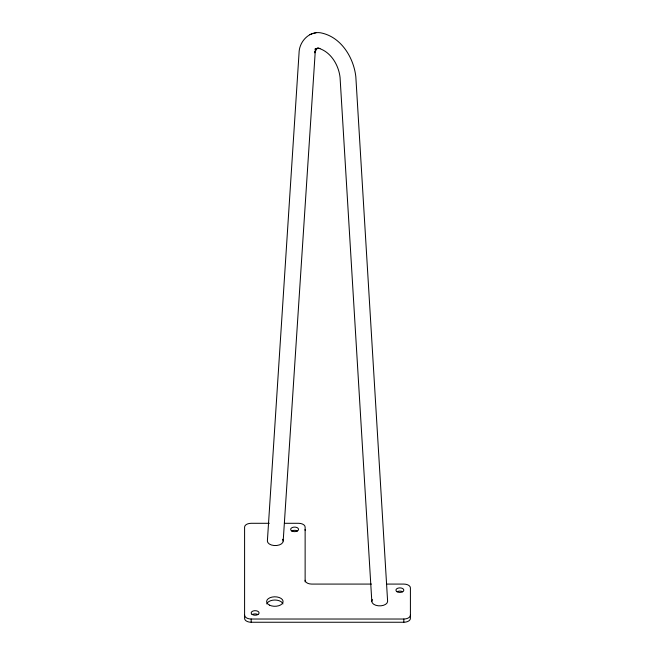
<?xml version="1.0" encoding="UTF-8"?>
<svg xmlns="http://www.w3.org/2000/svg" width="655" height="655" viewBox="0 0 655 655"><rect width="100%" height="100%" fill="white"/><g stroke="black" fill="none" stroke-linecap="round" stroke-linejoin="round"><path stroke-width="0.98" d="M283.189 541.022L315.301 50.681L314.605 52.826L317.045 48.257L315.309 49.886L317.233 48.486L319.951 48.486L317.618 47.987C330.562 51.237 338.684 64.87 340.068 77.511L371.811 601.306M372.417 599.562A7.909 4.56 0 0 0 378.172 605.785A7.909 4.56 0 0 0 387.621 601.315L355.837 76.832C353.798 58.197 341.82 38.088 322.727 33.29C310.273 29.631 299.073 41.109 299.04 53.161L267.379 541.014A7.909 4.56 0 0 0 276.819 545.492A7.909 4.56 0 0 0 282.592 539.27M309.627 34.658L311.952 33.954M313.655 33.43L315.915 32.75M269.32 523.296L251.176 523.296A6.583 3.799 0 0 0 244.593 527.095L244.593 618.451A6.583 3.799 0 0 0 251.176 622.25L403.824 622.25A6.583 3.799 0 0 0 410.407 618.451L410.407 587.879A6.583 3.799 0 0 0 403.824 584.08L386.614 584.08M284.442 523.296L298.549 523.296A6.583 3.799 0 0 1 305.132 527.095L305.132 581.894M371.434 584.08L311.706 584.08A6.583 3.799 0 0 1 305.132 580.281M244.593 615.225A6.583 3.799 0 0 0 251.176 619.024L403.824 619.024A6.583 3.799 0 0 0 410.407 615.225M403.824 619.024L403.824 622.25M251.176 619.024L251.176 622.25M266.773 603.91A8.228 4.749 0 0 1 274.863 600.029A8.228 4.749 0 0 1 282.952 603.91M291.811 530.992A3.946 2.276 0 0 1 297.395 530.992M252.331 614.562A3.946 2.276 0 0 1 257.914 614.562M397.086 591.768A3.946 2.276 0 0 1 402.669 591.768M305.017 529.633A6.583 3.799 0 0 1 305.132 530.321M317.282 48.47L314.908 49.191L317.233 48.486M269.524 605.163A8.228 4.749 0 0 0 282.952 602.42A8.228 4.749 0 0 0 272.112 597.073A8.228 4.749 0 0 0 269.524 605.163M291.508 530.796A3.946 2.276 0 0 0 298.271 530.214A3.946 2.276 0 0 0 294.021 527.119A3.946 2.276 0 0 0 291.508 530.796M252.028 614.365A3.946 2.276 0 0 0 258.799 613.784A3.946 2.276 0 0 0 254.549 610.697A3.946 2.276 0 0 0 252.028 614.365M396.783 591.571A3.946 2.276 0 0 0 403.546 590.998A3.946 2.276 0 0 0 399.296 587.903A3.946 2.276 0 0 0 396.783 591.571"/></g></svg>
